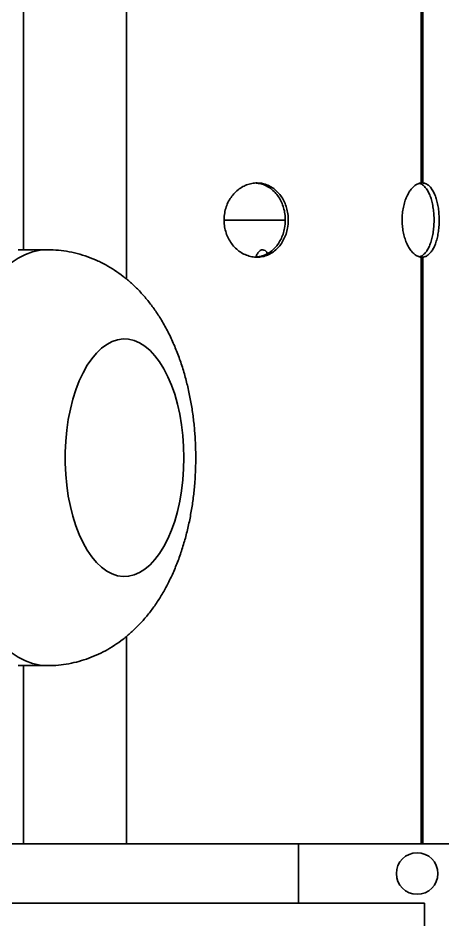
# Model space of a CAD drawing. Header units: millimetres. Extents: x -1052 to 3351, y 0 to 2015.
# Drawn here: x -363.995 to -361.876, y 1704.338 to 1708.829 of the extents above; entities that cross this region are included whole.
import ezdxf

# ---------------------------------------------------------------- set-up
doc = ezdxf.new("R2010")
doc.units = ezdxf.units.MM

msp = doc.modelspace()

# ---------------------------------------------------------------- linework, layer by layer
at = {"color": 7, "linetype": 'Continuous', "lineweight": 35}
for p, q in [((-363.9674, 1707.675), (-363.9674, 1710.9292)), ((-363.9674, 1707.675), (-363.9674, 1710.9292)), ((-363.4548, 1707.5295), (-363.4548, 1710.9292)), ((-363.4548, 1707.5295), (-363.4548, 1710.9292)), ((-361.9845, 1708.0076), (-361.9845, 1710.9292)), ((-361.9845, 1708.0076), (-361.9845, 1710.9292)), ((-361.9772, 1710.9292), (-361.9772, 1708.0076)), ((-361.9772, 1710.9292), (-361.9772, 1708.0076)), ((-361.9772, 1708.0076), (-361.9845, 1708.0076)), ((-361.9772, 1708.0076), (-361.9845, 1708.0076)), ((-362.6622, 1707.8229), (-362.9662, 1707.8229)), ((-362.6622, 1707.8229), (-362.9662, 1707.8229)), ((-363.8485, 1707.675), (-363.9766, 1707.675)), ((-363.8485, 1707.675), (-363.9766, 1707.675)), ((-361.9845, 1707.6381), (-361.9772, 1707.6381)), ((-361.9845, 1704.7166), (-361.9845, 1707.6381)), ((-361.9845, 1707.6381), (-361.9772, 1707.6381)), ((-361.9845, 1704.7166), (-361.9845, 1707.6381)), ((-361.9772, 1707.6381), (-361.9772, 1704.7166)), ((-361.9772, 1707.6381), (-361.9772, 1704.7166)), ((-363.4548, 1704.7166), (-363.4548, 1705.7496)), ((-363.4548, 1704.7166), (-363.4548, 1705.7496)), ((-363.9766, 1705.6041), (-363.8485, 1705.6041)), ((-363.9766, 1705.6041), (-363.8485, 1705.6041)), ((-363.9674, 1704.7166), (-363.9674, 1705.6041)), ((-363.9674, 1704.7166), (-363.9674, 1705.6041)), ((-363.9674, 1704.7166), (-366.5807, 1704.7166)), ((-363.9674, 1704.7166), (-366.5807, 1704.7166)), ((-363.4548, 1704.7166), (-363.9674, 1704.7166)), ((-363.4548, 1704.7166), (-363.9674, 1704.7166)), ((-361.9845, 1704.7166), (-363.4548, 1704.7166)), ((-361.9845, 1704.7166), (-363.4548, 1704.7166)), ((-362.5967, 1704.4208), (-362.5967, 1704.7166)), ((-362.5967, 1704.4208), (-362.5967, 1704.7166)), ((-361.9845, 1704.7166), (-361.9772, 1704.7166)), ((-361.9845, 1704.7166), (-361.9772, 1704.7166)), ((-361.6796, 1704.7166), (-361.9772, 1704.7166)), ((-361.6796, 1704.7166), (-361.9772, 1704.7166)), ((-361.9681, 1704.4208), (-365.8879, 1704.4208)), ((-361.9681, 1704.4208), (-365.8879, 1704.4208)), ((-361.9681, 1703.8291), (-361.9681, 1704.4208)), ((-361.9681, 1703.8291), (-361.9681, 1704.4208))]:
    msp.add_line(p, q, dxfattribs=at)
for points in [[(-364.0294, 1707.6097), (-363.9943, 1707.633), (-363.9585, 1707.6513), (-363.9221, 1707.6644), (-363.8854, 1707.6723), (-363.8485, 1707.675)], [(-364.0294, 1707.6097), (-363.9943, 1707.633), (-363.9585, 1707.6513), (-363.9221, 1707.6644), (-363.8854, 1707.6723), (-363.8485, 1707.675)], [(-363.1683, 1706.6395), (-363.1696, 1706.6949), (-363.1735, 1706.7499), (-363.18, 1706.8038), (-363.1889, 1706.8563), (-363.2003, 1706.9069), (-363.2139, 1706.9552), (-363.2298, 1707.0006), (-363.2478, 1707.0429), (-363.2676, 1707.0817), (-363.2892, 1707.1166), (-363.3123, 1707.1473), (-363.3367, 1707.1735), (-363.3623, 1707.195), (-363.3887, 1707.2116), (-363.4158, 1707.2233), (-363.4434, 1707.2297), (-363.4711, 1707.231), (-363.4988, 1707.2271), (-363.5261, 1707.2181), (-363.5529, 1707.2039), (-363.579, 1707.1848), (-363.604, 1707.1609), (-363.6278, 1707.1325), (-363.6502, 1707.0996), (-363.6709, 1707.0628), (-363.6898, 1707.0222), (-363.7067, 1706.9783), (-363.7215, 1706.9314), (-363.734, 1706.8819), (-363.7442, 1706.8303), (-363.7519, 1706.777), (-363.7571, 1706.7225), (-363.7597, 1706.6673), (-363.7597, 1706.6118), (-363.7571, 1706.5566), (-363.7519, 1706.5021), (-363.7442, 1706.4488), (-363.734, 1706.3972), (-363.7215, 1706.3477), (-363.7067, 1706.3008), (-363.6898, 1706.2569), (-363.6709, 1706.2163), (-363.6502, 1706.1794), (-363.6278, 1706.1466), (-363.604, 1706.1181), (-363.579, 1706.0942), (-363.5529, 1706.0751), (-363.5261, 1706.061), (-363.4988, 1706.0519), (-363.4711, 1706.048), (-363.4434, 1706.0493), (-363.4158, 1706.0558), (-363.3887, 1706.0674), (-363.3623, 1706.0841), (-363.3367, 1706.1056), (-363.3123, 1706.1318), (-363.2892, 1706.1625), (-363.2676, 1706.1974), (-363.2478, 1706.2361), (-363.2298, 1706.2784), (-363.2139, 1706.3239), (-363.2003, 1706.3722), (-363.1889, 1706.4228), (-363.18, 1706.4753), (-363.1735, 1706.5292), (-363.1696, 1706.5841), (-363.1683, 1706.6395)], [(-363.1683, 1706.6395), (-363.1696, 1706.6949), (-363.1735, 1706.7499), (-363.18, 1706.8038), (-363.1889, 1706.8563), (-363.2003, 1706.9069), (-363.2139, 1706.9552), (-363.2298, 1707.0006), (-363.2478, 1707.0429), (-363.2676, 1707.0817), (-363.2892, 1707.1166), (-363.3123, 1707.1473), (-363.3367, 1707.1735), (-363.3623, 1707.195), (-363.3887, 1707.2116), (-363.4158, 1707.2233), (-363.4434, 1707.2297), (-363.4711, 1707.231), (-363.4988, 1707.2271), (-363.5261, 1707.2181), (-363.5529, 1707.2039), (-363.579, 1707.1848), (-363.604, 1707.1609), (-363.6278, 1707.1325), (-363.6502, 1707.0996), (-363.6709, 1707.0628), (-363.6898, 1707.0222), (-363.7067, 1706.9783), (-363.7215, 1706.9314), (-363.734, 1706.8819), (-363.7442, 1706.8303), (-363.7519, 1706.777), (-363.7571, 1706.7225), (-363.7597, 1706.6673), (-363.7597, 1706.6118), (-363.7571, 1706.5566), (-363.7519, 1706.5021), (-363.7442, 1706.4488), (-363.734, 1706.3972), (-363.7215, 1706.3477), (-363.7067, 1706.3008), (-363.6898, 1706.2569), (-363.6709, 1706.2163), (-363.6502, 1706.1794), (-363.6278, 1706.1466), (-363.604, 1706.1181), (-363.579, 1706.0942), (-363.5529, 1706.0751), (-363.5261, 1706.061), (-363.4988, 1706.0519), (-363.4711, 1706.048), (-363.4434, 1706.0493), (-363.4158, 1706.0558), (-363.3887, 1706.0674), (-363.3623, 1706.0841), (-363.3367, 1706.1056), (-363.3123, 1706.1318), (-363.2892, 1706.1625), (-363.2676, 1706.1974), (-363.2478, 1706.2361), (-363.2298, 1706.2784), (-363.2139, 1706.3239), (-363.2003, 1706.3722), (-363.1889, 1706.4228), (-363.18, 1706.4753), (-363.1735, 1706.5292), (-363.1696, 1706.5841), (-363.1683, 1706.6395)], [(-363.8484, 1705.6041), (-363.8485, 1705.6041), (-363.8854, 1705.6067), (-363.9221, 1705.6146), (-363.9585, 1705.6278), (-363.9943, 1705.6461), (-364.0294, 1705.6694)], [(-363.8484, 1705.6041), (-363.8485, 1705.6041), (-363.8854, 1705.6067), (-363.9221, 1705.6146), (-363.9585, 1705.6278), (-363.9943, 1705.6461), (-364.0294, 1705.6694)]]:
    msp.add_lwpolyline(points, dxfattribs=at)
msp.add_circle((-362.005, 1704.5687), 0.1035, dxfattribs=at)
msp.add_circle((-362.005, 1704.5687), 0.1035, dxfattribs=at)
for centre, radius, start, end in [((-363.9766, 1707.4167), 0.2583, 89.9904, 94.0952), ((-363.9766, 1707.4167), 0.2583, 89.9904, 94.0952), ((-363.9765, 1705.8641), 0.26, 265.9127, 269.9908), ((-363.9765, 1705.8641), 0.26, 265.9127, 269.9908)]:
    msp.add_arc(centre, radius, start, end, dxfattribs=at)
for points, knots in [([(-362.6475, 1707.8229), (-362.6479, 1707.8333), (-362.6488, 1707.854), (-362.6554, 1707.8843), (-362.6659, 1707.9127), (-362.6803, 1707.9387), (-362.6983, 1707.9614), (-362.7193, 1707.9803), (-362.7429, 1707.9946), (-362.7684, 1708.0041), (-362.7951, 1708.0083), (-362.8222, 1708.0075), (-362.8489, 1708.0013), (-362.8746, 1707.9901), (-362.8984, 1707.9742), (-362.9197, 1707.954), (-362.9377, 1707.93), (-362.9521, 1707.9031), (-362.9621, 1707.8738), (-362.9675, 1707.843), (-362.9682, 1707.8118), (-362.9642, 1707.7809), (-362.9554, 1707.7512), (-362.9425, 1707.7235), (-362.9255, 1707.6986), (-362.9051, 1707.6772), (-362.8819, 1707.66), (-362.8566, 1707.6472), (-362.83, 1707.6396), (-362.8029, 1707.6371), (-362.7761, 1707.6399), (-362.7503, 1707.6478), (-362.7262, 1707.6608), (-362.7043, 1707.6782), (-362.6854, 1707.6998), (-362.6698, 1707.7249), (-362.6582, 1707.7528), (-362.6494, 1707.7856), (-362.6482, 1707.8095), (-362.6475, 1707.8229)], [0, 0, 0, 0, 1.964747, 3.929523, 5.89406, 7.858692, 9.827378, 11.796127, 13.767733, 15.739209, 17.706206, 19.67325, 21.635489, 23.597736, 25.562325, 27.526988, 29.497475, 31.467896, 33.438627, 35.40925, 37.374138, 39.339043, 41.301183, 43.263325, 45.230072, 47.196736, 49.168291, 51.139723, 53.10873, 55.077712, 57.040951, 59.004098, 60.967135, 62.93027, 64.899036, 66.867825, 68.839439, 70.810967, 73.350348, 73.350348, 73.350348, 73.350348]), ([(-362.6475, 1707.8229), (-362.6479, 1707.8333), (-362.6488, 1707.854), (-362.6554, 1707.8843), (-362.6659, 1707.9127), (-362.6803, 1707.9387), (-362.6983, 1707.9614), (-362.7193, 1707.9803), (-362.7429, 1707.9946), (-362.7684, 1708.0041), (-362.7951, 1708.0083), (-362.8222, 1708.0075), (-362.8489, 1708.0013), (-362.8746, 1707.9901), (-362.8984, 1707.9742), (-362.9197, 1707.954), (-362.9377, 1707.93), (-362.9521, 1707.9031), (-362.9621, 1707.8738), (-362.9675, 1707.843), (-362.9682, 1707.8118), (-362.9642, 1707.7809), (-362.9554, 1707.7512), (-362.9425, 1707.7235), (-362.9255, 1707.6986), (-362.9051, 1707.6772), (-362.8819, 1707.66), (-362.8566, 1707.6472), (-362.83, 1707.6396), (-362.8029, 1707.6371), (-362.7761, 1707.6399), (-362.7503, 1707.6478), (-362.7262, 1707.6608), (-362.7043, 1707.6782), (-362.6854, 1707.6998), (-362.6698, 1707.7249), (-362.6582, 1707.7528), (-362.6494, 1707.7856), (-362.6482, 1707.8095), (-362.6475, 1707.8229)], [0, 0, 0, 0, 1.964747, 3.929523, 5.89406, 7.858692, 9.827378, 11.796127, 13.767733, 15.739209, 17.706206, 19.67325, 21.635489, 23.597736, 25.562325, 27.526988, 29.497475, 31.467896, 33.438627, 35.40925, 37.374138, 39.339043, 41.301183, 43.263325, 45.230072, 47.196736, 49.168291, 51.139723, 53.10873, 55.077712, 57.040951, 59.004098, 60.967135, 62.93027, 64.899036, 66.867825, 68.839439, 70.810967, 73.350348, 73.350348, 73.350348, 73.350348]), ([(-362.6623, 1707.8229), (-362.6627, 1707.8333), (-362.6636, 1707.854), (-362.6702, 1707.8843), (-362.6808, 1707.9127), (-362.6952, 1707.9387), (-362.7131, 1707.9614), (-362.7341, 1707.9803), (-362.7577, 1707.9945), (-362.7823, 1708.0041), (-362.7993, 1708.0061), (-362.8074, 1708.0071)], [0, 0, 0, 0, 1.953098, 3.9061, 5.858804, 7.811605, 9.768699, 11.725833, 13.68578, 15.645648, 17.411069, 17.411069, 17.411069, 17.411069]), ([(-362.6623, 1707.8229), (-362.6627, 1707.8333), (-362.6636, 1707.854), (-362.6702, 1707.8843), (-362.6808, 1707.9127), (-362.6952, 1707.9387), (-362.7131, 1707.9614), (-362.7341, 1707.9803), (-362.7577, 1707.9945), (-362.7823, 1708.0041), (-362.7993, 1708.0061), (-362.8074, 1708.0071)], [0, 0, 0, 0, 1.953098, 3.9061, 5.858804, 7.811605, 9.768699, 11.725833, 13.68578, 15.645648, 17.411069, 17.411069, 17.411069, 17.411069]), ([(-361.9845, 1708.0076), (-361.9898, 1708.0067), (-362.0003, 1708.0048), (-362.0159, 1707.9956), (-362.0307, 1707.9817), (-362.0445, 1707.9634), (-362.0565, 1707.9409), (-362.0665, 1707.9152), (-362.0739, 1707.8868), (-362.0786, 1707.8566), (-362.0804, 1707.8255), (-362.0791, 1707.7943), (-362.0749, 1707.764), (-362.0679, 1707.7353), (-362.0584, 1707.7091), (-362.0467, 1707.6861), (-362.0332, 1707.667), (-362.0181, 1707.6518), (-362.0016, 1707.6413), (-361.9902, 1707.6392), (-361.9845, 1707.6381)], [0, 0, 0, 0, 1.660214, 3.32058, 4.980647, 6.640767, 8.304535, 9.968244, 11.633546, 13.298858, 14.95992, 16.620954, 18.27845, 19.935947, 21.596202, 23.256493, 24.921504, 26.586493, 28.389901, 30.193309, 30.193309, 30.193309, 30.193309]), ([(-361.9845, 1708.0076), (-361.9898, 1708.0067), (-362.0003, 1708.0048), (-362.0159, 1707.9956), (-362.0307, 1707.9817), (-362.0445, 1707.9634), (-362.0565, 1707.9409), (-362.0665, 1707.9152), (-362.0739, 1707.8868), (-362.0786, 1707.8566), (-362.0804, 1707.8255), (-362.0791, 1707.7943), (-362.0749, 1707.764), (-362.0679, 1707.7353), (-362.0584, 1707.7091), (-362.0467, 1707.6861), (-362.0332, 1707.667), (-362.0181, 1707.6518), (-362.0016, 1707.6413), (-361.9902, 1707.6392), (-361.9845, 1707.6381)], [0, 0, 0, 0, 1.660214, 3.32058, 4.980647, 6.640767, 8.304535, 9.968244, 11.633546, 13.298858, 14.95992, 16.620954, 18.27845, 19.935947, 21.596202, 23.256493, 24.921504, 26.586493, 28.389901, 30.193309, 30.193309, 30.193309, 30.193309]), ([(-361.9935, 1707.6405), (-361.9916, 1707.6409), (-361.9845, 1707.6424), (-361.9733, 1707.6502), (-361.9601, 1707.6639), (-361.9486, 1707.6822), (-361.9388, 1707.7047), (-361.931, 1707.7303), (-361.9252, 1707.7588), (-361.9217, 1707.7889), (-361.9203, 1707.8201), (-361.9212, 1707.8512), (-361.9244, 1707.8816), (-361.9297, 1707.9102), (-361.9372, 1707.9365), (-361.9466, 1707.9594), (-361.9578, 1707.9788), (-361.971, 1707.9936), (-361.9833, 1708.0029), (-361.9914, 1708.0047), (-361.9941, 1708.0053)], [0, 0, 0, 0, 0.617292, 2.293415, 3.922248, 5.598136, 7.230511, 8.910111, 10.543972, 12.225408, 13.854956, 15.531961, 17.158091, 18.831293, 20.460269, 22.136266, 23.769844, 25.450823, 27.216011, 28.096503, 28.096503, 28.096503, 28.096503]), ([(-361.9935, 1707.6405), (-361.9916, 1707.6409), (-361.9845, 1707.6424), (-361.9733, 1707.6502), (-361.9601, 1707.6639), (-361.9486, 1707.6822), (-361.9388, 1707.7047), (-361.931, 1707.7303), (-361.9252, 1707.7588), (-361.9217, 1707.7889), (-361.9203, 1707.8201), (-361.9212, 1707.8512), (-361.9244, 1707.8816), (-361.9297, 1707.9102), (-361.9372, 1707.9365), (-361.9466, 1707.9594), (-361.9578, 1707.9788), (-361.971, 1707.9936), (-361.9833, 1708.0029), (-361.9914, 1708.0047), (-361.9941, 1708.0053)], [0, 0, 0, 0, 0.617292, 2.293415, 3.922248, 5.598136, 7.230511, 8.910111, 10.543972, 12.225408, 13.854956, 15.531961, 17.158091, 18.831293, 20.460269, 22.136266, 23.769844, 25.450823, 27.216011, 28.096503, 28.096503, 28.096503, 28.096503]), ([(-361.9772, 1707.6381), (-361.972, 1707.6391), (-361.9618, 1707.6409), (-361.9475, 1707.6502), (-361.9344, 1707.664), (-361.9229, 1707.6824), (-361.9131, 1707.7048), (-361.9052, 1707.7305), (-361.8995, 1707.759), (-361.8959, 1707.7892), (-361.8946, 1707.8203), (-361.8956, 1707.8515), (-361.8987, 1707.8818), (-361.9041, 1707.9105), (-361.9116, 1707.9366), (-361.921, 1707.9597), (-361.9323, 1707.9788), (-361.9455, 1707.9939), (-361.9605, 1708.0044), (-361.9716, 1708.0066), (-361.9772, 1708.0076)], [0, 0, 0, 0, 1.614076, 3.228211, 4.842174, 6.4561, 8.073551, 9.690938, 11.309919, 12.92891, 14.543749, 16.158567, 17.769927, 19.381303, 20.995396, 22.609471, 24.228186, 25.846845, 27.600129, 29.353348, 29.353348, 29.353348, 29.353348]), ([(-361.9772, 1707.6381), (-361.972, 1707.6391), (-361.9618, 1707.6409), (-361.9475, 1707.6502), (-361.9344, 1707.664), (-361.9229, 1707.6824), (-361.9131, 1707.7048), (-361.9052, 1707.7305), (-361.8995, 1707.759), (-361.8959, 1707.7892), (-361.8946, 1707.8203), (-361.8956, 1707.8515), (-361.8987, 1707.8818), (-361.9041, 1707.9105), (-361.9116, 1707.9366), (-361.921, 1707.9597), (-361.9323, 1707.9788), (-361.9455, 1707.9939), (-361.9605, 1708.0044), (-361.9716, 1708.0066), (-361.9772, 1708.0076)], [0, 0, 0, 0, 1.614076, 3.228211, 4.842174, 6.4561, 8.073551, 9.690938, 11.309919, 12.92891, 14.543749, 16.158567, 17.769927, 19.381303, 20.995396, 22.609471, 24.228186, 25.846845, 27.600129, 29.353348, 29.353348, 29.353348, 29.353348]), ([(-362.8108, 1707.6387), (-362.8042, 1707.6392), (-362.7886, 1707.6403), (-362.7651, 1707.6479), (-362.741, 1707.6607), (-362.7192, 1707.6782), (-362.7003, 1707.6998), (-362.6847, 1707.7249), (-362.673, 1707.7528), (-362.6642, 1707.7856), (-362.663, 1707.8094), (-362.6623, 1707.8229)], [0, 0, 0, 0, 1.444043, 3.39374, 5.343272, 7.292725, 9.248166, 11.203579, 13.161705, 15.119942, 17.64426, 17.64426, 17.64426, 17.64426]), ([(-362.8108, 1707.6387), (-362.8042, 1707.6392), (-362.7886, 1707.6403), (-362.7651, 1707.6479), (-362.741, 1707.6607), (-362.7192, 1707.6782), (-362.7003, 1707.6998), (-362.6847, 1707.7249), (-362.673, 1707.7528), (-362.6642, 1707.7856), (-362.663, 1707.8094), (-362.6623, 1707.8229)], [0, 0, 0, 0, 1.444043, 3.39374, 5.343272, 7.292725, 9.248166, 11.203579, 13.161705, 15.119942, 17.64426, 17.64426, 17.64426, 17.64426]), ([(-363.1089, 1706.6395), (-363.109, 1706.6522), (-363.1092, 1706.6878), (-363.1119, 1706.7463), (-363.1179, 1706.8148), (-363.1269, 1706.8828), (-363.1389, 1706.9503), (-363.1541, 1707.017), (-363.1726, 1707.0828), (-363.1946, 1707.1476), (-363.2202, 1707.2109), (-363.2497, 1707.2724), (-363.2819, 1707.3293), (-363.3161, 1707.3811), (-363.3516, 1707.4275), (-363.3891, 1707.4699), (-363.4286, 1707.5084), (-363.4698, 1707.5429), (-363.5127, 1707.5735), (-363.5588, 1707.6011), (-363.608, 1707.6253), (-363.6601, 1707.6452), (-363.7131, 1707.6602), (-363.7663, 1707.6699), (-363.8116, 1707.6747), (-363.839, 1707.6745), (-363.8485, 1707.6744)], [0, 0, 0, 0, 2.39568, 6.733058, 11.083548, 15.457351, 19.865709, 24.319411, 28.828695, 33.400559, 38.036547, 42.727223, 47.441672, 51.646818, 55.74332, 59.72243, 63.588151, 67.352022, 71.028721, 74.633298, 78.569813, 82.426471, 86.207241, 89.925309, 93.592948, 95.566435, 95.566435, 95.566435, 95.566435]), ([(-363.1089, 1706.6395), (-363.109, 1706.6522), (-363.1092, 1706.6878), (-363.1119, 1706.7463), (-363.1179, 1706.8148), (-363.1269, 1706.8828), (-363.1389, 1706.9503), (-363.1541, 1707.017), (-363.1726, 1707.0828), (-363.1946, 1707.1476), (-363.2202, 1707.2109), (-363.2497, 1707.2724), (-363.2819, 1707.3293), (-363.3161, 1707.3811), (-363.3516, 1707.4275), (-363.3891, 1707.4699), (-363.4286, 1707.5084), (-363.4698, 1707.5429), (-363.5127, 1707.5735), (-363.5588, 1707.6011), (-363.608, 1707.6253), (-363.6601, 1707.6452), (-363.7131, 1707.6602), (-363.7663, 1707.6699), (-363.8116, 1707.6747), (-363.839, 1707.6745), (-363.8485, 1707.6744)], [0, 0, 0, 0, 2.39568, 6.733058, 11.083548, 15.457351, 19.865709, 24.319411, 28.828695, 33.400559, 38.036547, 42.727223, 47.441672, 51.646818, 55.74332, 59.72243, 63.588151, 67.352022, 71.028721, 74.633298, 78.569813, 82.426471, 86.207241, 89.925309, 93.592948, 95.566435, 95.566435, 95.566435, 95.566435]), ([(-362.8079, 1707.639), (-362.8078, 1707.6396), (-362.806, 1707.6478), (-362.7988, 1707.66), (-362.7875, 1707.6724), (-362.7746, 1707.6765), (-362.7627, 1707.6716), (-362.7546, 1707.664), (-362.7518, 1707.6569), (-362.7515, 1707.6561)], [0, 0, 0, 0, 0.081782, 1.168544, 2.256533, 3.343865, 4.429767, 5.515633, 5.651255, 5.651255, 5.651255, 5.651255]), ([(-362.8079, 1707.639), (-362.8078, 1707.6396), (-362.806, 1707.6478), (-362.7988, 1707.66), (-362.7875, 1707.6724), (-362.7746, 1707.6765), (-362.7627, 1707.6716), (-362.7546, 1707.664), (-362.7518, 1707.6569), (-362.7515, 1707.6561)], [0, 0, 0, 0, 0.081782, 1.168544, 2.256533, 3.343865, 4.429767, 5.515633, 5.651255, 5.651255, 5.651255, 5.651255]), ([(-363.8484, 1705.6045), (-363.8345, 1705.6046), (-363.8031, 1705.6049), (-363.7547, 1705.6109), (-363.7037, 1705.6212), (-363.6539, 1705.6361), (-363.6056, 1705.655), (-363.5589, 1705.6779), (-363.5139, 1705.7048), (-363.4707, 1705.7354), (-363.4294, 1705.7699), (-363.39, 1705.8082), (-363.3525, 1705.8505), (-363.3171, 1705.8966), (-363.2838, 1705.9468), (-363.2529, 1706.0008), (-363.2247, 1706.0584), (-363.1993, 1706.1191), (-363.177, 1706.1823), (-363.1579, 1706.2473), (-363.1421, 1706.3136), (-363.1293, 1706.3809), (-363.1197, 1706.4489), (-363.113, 1706.5174), (-363.1094, 1706.581), (-363.109, 1706.6218), (-363.1089, 1706.6395)], [0, 0, 0, 0, 2.861027, 6.454272, 10.031598, 13.604762, 17.186432, 20.790022, 24.430528, 28.124189, 31.88885, 35.742813, 39.703604, 43.784974, 47.992746, 52.319773, 56.743557, 61.229211, 65.733634, 70.222188, 74.679477, 79.10066, 83.488387, 87.849168, 92.191499, 95.553809, 95.553809, 95.553809, 95.553809]), ([(-363.8484, 1705.6045), (-363.8345, 1705.6046), (-363.8031, 1705.6049), (-363.7547, 1705.6109), (-363.7037, 1705.6212), (-363.6539, 1705.6361), (-363.6056, 1705.655), (-363.5589, 1705.6779), (-363.5139, 1705.7048), (-363.4707, 1705.7354), (-363.4294, 1705.7699), (-363.39, 1705.8082), (-363.3525, 1705.8505), (-363.3171, 1705.8966), (-363.2838, 1705.9468), (-363.2529, 1706.0008), (-363.2247, 1706.0584), (-363.1993, 1706.1191), (-363.177, 1706.1823), (-363.1579, 1706.2473), (-363.1421, 1706.3136), (-363.1293, 1706.3809), (-363.1197, 1706.4489), (-363.113, 1706.5174), (-363.1094, 1706.581), (-363.109, 1706.6218), (-363.1089, 1706.6395)], [0, 0, 0, 0, 2.861027, 6.454272, 10.031598, 13.604762, 17.186432, 20.790022, 24.430528, 28.124189, 31.88885, 35.742813, 39.703604, 43.784974, 47.992746, 52.319773, 56.743557, 61.229211, 65.733634, 70.222188, 74.679477, 79.10066, 83.488387, 87.849168, 92.191499, 95.553809, 95.553809, 95.553809, 95.553809])]:
    msp.add_open_spline(points, degree=3, knots=knots, dxfattribs=at)

doc.saveas('drawing.dxf')
